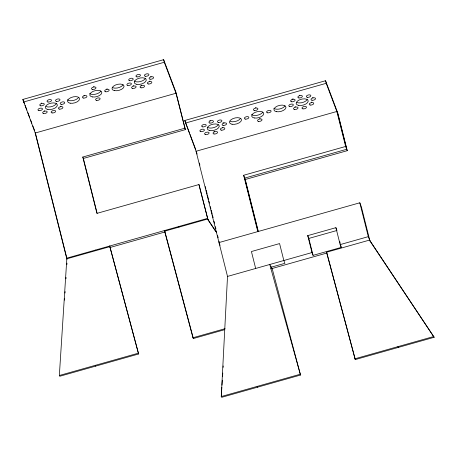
<?xml version="1.0" encoding="UTF-8"?>
<svg xmlns="http://www.w3.org/2000/svg" width="457" height="457" viewBox="0 0 457 457"><rect width="100%" height="100%" fill="white"/><g stroke="black" fill="none" stroke-linecap="round" stroke-linejoin="round"><path stroke-width="0.69" d="M345.652 146.457L243.65 175.271L245.249 179.498L347.246 150.684L345.652 146.457L336.86 111.479L196.059 151.256L227.512 276.422L221.262 396.545L221.634 397.333L300.517 375.048L272.138 268.493L269.756 264.489L300.517 375.048M138.602 353.992L109.691 246.032L138.602 353.992L59.718 376.277L59.347 375.494L66.825 258.811L35.212 133.021L176.008 93.245L185.331 129.634L83.334 158.448L82.803 157.037L184.799 128.223M64.597 300.152L64.688 298.729M65.054 293.034L65.145 291.612M65.962 278.804L66.054 277.382M66.876 264.574L66.968 263.152M221.856 387.296L221.262 396.545L300.146 374.26M221.993 385.16L222.313 380.184M222.542 376.625L222.765 373.066M223.13 367.377L223.222 365.954M35.743 134.427L22.85 99.443L163.646 59.667L175.888 92.068L185.331 129.634M23.501 102.031L164.297 62.255L176.539 94.65M197.127 154.072L184.765 120.494L325.561 80.723L337.803 113.119L347.246 150.684M185.416 123.082L326.212 83.311L337.923 114.296L346.714 149.279L244.718 178.093L258.182 231.67M215.881 231.653L207.998 219.823L198.955 184.548L96.953 213.362L82.803 157.037M198.955 184.548L207.998 219.823L207.467 218.412L66.665 258.188L67.019 259.125M66.825 258.811L109.851 246.654L110.223 247.443L164.971 231.973L193.351 338.528L224.77 329.651M434.15 337.295L369.542 240.085L326.515 252.241L355.266 359.579L434.15 337.295L369.913 240.873L361.401 207.01L359.808 202.788L219.006 242.558L220.068 245.38M307.738 235.629L335.901 227.672L336.963 230.482L308.801 238.434L307.738 235.629L311.994 252.555L313.056 255.366L341.219 247.414L340.539 244.701M227.512 276.422L311.994 252.555M335.901 227.672L340.157 244.604L368.313 236.646L369.913 240.873L369.542 240.085M271.344 267.156L284.9 263.323L283.837 260.513L279.581 243.581L251.419 251.539L255.674 268.47M270.773 268.882L326.886 253.029L355.266 359.579M59.347 375.494L138.231 353.21M216.692 232.642L207.627 219.034L164.6 231.191L164.971 231.973L164.44 230.574L192.98 337.746L225.078 328.674M354.895 358.796L433.779 336.512M397.921 346.64L398.293 347.429M326.515 252.241L326.886 253.029M257.12 386.416L257.491 387.205M192.98 337.746L193.351 338.528M95.205 365.366L95.576 366.148M340.157 244.604L341.219 247.414M184.765 120.494L189.512 133.056M190.009 134.381L195.756 149.588M22.85 99.443L24.347 103.408M25.101 105.396L26.849 110.023M27.848 112.668L29.596 117.295M30.596 119.94L31.841 123.247M32.841 125.892L34.595 130.519M178.778 226.512L178.944 227.14M95.347 250.082L95.507 250.704M359.808 202.788L368.313 236.646M325.561 80.723L326.212 83.311M339.688 241.319L340.197 243.347M308.801 238.434L313.056 255.366M245.249 179.498L258.365 231.705M243.65 175.271L257.805 231.602M199.383 163.063L199.903 165.137M205.296 186.582L205.816 188.655M206.164 190.043L207.204 194.191M207.552 195.573L208.598 199.726M208.946 201.109L209.466 203.182M210.334 206.644L210.854 208.718M211.203 210.1L212.248 214.253M212.596 215.635L213.116 217.709M213.985 221.171L214.504 223.245M215.378 226.701L215.898 228.774M217.635 235.692L218.155 237.771M219.029 241.227L219.549 243.301M163.646 59.667L164.297 62.255M83.334 158.448L97.141 213.396M35.252 132.49L67.019 258.902M41.781 103.111A2.314 1.16 -14.1 0 1 41.193 103.236M94.062 86.533A2.314 1.16 -14.1 0 1 93.502 86.733M149.907 81.072A2.314 1.16 -14.1 0 1 149.342 81.272M78.604 97.387A6.17 3.096 -14.1 0 1 73.234 100.483A6.17 3.096 -14.1 0 1 67.476 99.752M133.627 85.71A2.314 1.16 -14.1 0 1 133.033 85.836M100.837 91.103A6.17 3.096 -14.1 0 1 95.467 94.205A6.17 3.096 -14.1 0 1 89.709 93.474M145.297 78.547A6.17 3.096 -14.1 0 1 139.928 81.643A6.17 3.096 -14.1 0 1 134.169 80.912M123.064 84.825A6.17 3.096 -14.1 0 1 112.799 87.727M84.448 95.33A2.314 1.16 -14.1 0 1 83.86 95.456M151.141 76.49A2.314 1.16 -14.1 0 1 150.553 76.616M56.371 103.665A6.17 3.096 -14.1 0 1 46.106 106.567M60.981 106.19A2.314 1.16 -14.1 0 1 60.421 106.39M44.7 110.834A2.314 1.16 -14.1 0 1 44.112 110.96M107.241 88.852A2.314 1.16 -14.1 0 1 106.681 89.052M141.499 85.213A2.314 1.16 -14.1 0 1 140.922 85.259M240.519 118.437A6.17 3.096 -14.1 0 1 230.248 121.339M255.977 107.589A2.314 1.16 -14.1 0 1 255.417 107.789M293.183 98.843A2.314 1.16 -14.1 0 1 292.034 99.169M311.823 102.122A2.314 1.16 -14.1 0 1 311.257 102.322M295.542 106.767A2.314 1.16 -14.1 0 1 294.948 106.892M260.102 118.506A2.314 1.16 -14.1 0 1 259.542 118.706M262.752 112.159A6.17 3.096 -14.1 0 1 257.382 115.255A6.17 3.096 -14.1 0 1 251.624 114.524M307.213 99.597A6.17 3.096 -14.1 0 1 296.947 102.499M284.979 105.875A6.17 3.096 -14.1 0 1 279.615 108.977A6.17 3.096 -14.1 0 1 273.857 108.246M313.056 97.547A2.314 1.16 -14.1 0 1 312.468 97.672M299.878 95.227A2.314 1.16 -14.1 0 1 299.289 95.353M218.286 124.721A6.17 3.096 -14.1 0 1 212.922 127.817A6.17 3.096 -14.1 0 1 207.164 127.086M224.13 122.665A2.314 1.16 -14.1 0 1 222.965 122.83M222.896 127.246A2.314 1.16 -14.1 0 1 222.336 127.446M214.487 131.388A2.314 1.16 -14.1 0 1 213.91 131.433M210.363 120.471A2.314 1.16 -14.1 0 1 209.786 120.517M150.102 79.204A2.314 1.16 -14.1 0 0 153.632 77.661A2.314 1.16 -14.1 0 0 150.404 77.096A2.314 1.16 -14.1 0 0 150.102 79.204M40.742 105.824A2.314 1.16 -14.1 0 0 44.272 104.282A2.314 1.16 -14.1 0 0 41.044 103.716A2.314 1.16 -14.1 0 0 40.742 105.824M148.302 83.979A2.314 1.16 -14.1 0 0 151.838 82.443A2.314 1.16 -14.1 0 0 148.611 81.872A2.314 1.16 -14.1 0 0 148.302 83.979M92.457 89.446A2.314 1.16 -14.1 0 0 95.993 87.904A2.314 1.16 -14.1 0 0 92.765 87.338A2.314 1.16 -14.1 0 0 92.457 89.446M145.383 76.262A2.314 1.16 -14.1 0 0 148.919 74.725A2.314 1.16 -14.1 0 0 145.692 74.154A2.314 1.16 -14.1 0 0 145.383 76.262M129.662 80.706A2.314 1.16 -14.1 0 0 133.198 79.164A2.314 1.16 -14.1 0 0 129.971 78.598A2.314 1.16 -14.1 0 0 129.662 80.706M96.581 100.363A2.314 1.16 -14.1 0 0 100.117 98.821A2.314 1.16 -14.1 0 0 96.89 98.255A2.314 1.16 -14.1 0 0 96.581 100.363M141.047 87.801A2.314 1.16 -14.1 0 0 144.578 86.259A2.314 1.16 -14.1 0 0 141.35 85.693A2.314 1.16 -14.1 0 0 141.047 87.801M136.923 76.885A2.314 1.16 -14.1 0 0 140.453 75.342A2.314 1.16 -14.1 0 0 137.226 74.777A2.314 1.16 -14.1 0 0 136.923 76.885M47.922 109.491A6.17 3.096 -14.1 0 0 57.348 105.384A6.17 3.096 -14.1 0 0 48.739 103.87A6.17 3.096 -14.1 0 0 47.922 109.491M61.175 104.322A2.314 1.16 -14.1 0 0 64.705 102.785A2.314 1.16 -14.1 0 0 61.478 102.214A2.314 1.16 -14.1 0 0 61.175 104.322M59.376 109.103A2.314 1.16 -14.1 0 0 62.912 107.561A2.314 1.16 -14.1 0 0 59.684 106.995A2.314 1.16 -14.1 0 0 59.376 109.103M52.121 112.919A2.314 1.16 -14.1 0 0 55.657 111.382A2.314 1.16 -14.1 0 0 52.429 110.811A2.314 1.16 -14.1 0 0 52.121 112.919M43.655 113.542A2.314 1.16 -14.1 0 0 47.191 112.005A2.314 1.16 -14.1 0 0 43.963 111.434A2.314 1.16 -14.1 0 0 43.655 113.542M38.942 110.605A2.314 1.16 -14.1 0 0 42.478 109.063A2.314 1.16 -14.1 0 0 39.251 108.498A2.314 1.16 -14.1 0 0 38.942 110.605M47.996 102.008A2.314 1.16 -14.1 0 0 51.532 100.466A2.314 1.16 -14.1 0 0 48.305 99.9A2.314 1.16 -14.1 0 0 47.996 102.008M56.462 101.385A2.314 1.16 -14.1 0 0 59.993 99.843A2.314 1.16 -14.1 0 0 56.765 99.278A2.314 1.16 -14.1 0 0 56.462 101.385M70.155 103.208A6.17 3.096 -14.1 0 0 79.581 99.1A6.17 3.096 -14.1 0 0 70.972 97.587A6.17 3.096 -14.1 0 0 70.155 103.208M83.403 98.044A2.314 1.16 -14.1 0 0 86.939 96.501A2.314 1.16 -14.1 0 0 83.711 95.936A2.314 1.16 -14.1 0 0 83.403 98.044M92.388 96.93A6.17 3.096 -14.1 0 0 101.814 92.822A6.17 3.096 -14.1 0 0 93.205 91.309A6.17 3.096 -14.1 0 0 92.388 96.93M105.636 91.766A2.314 1.16 -14.1 0 0 109.172 90.223A2.314 1.16 -14.1 0 0 105.944 89.658A2.314 1.16 -14.1 0 0 105.636 91.766M132.581 88.424A2.314 1.16 -14.1 0 0 136.117 86.881A2.314 1.16 -14.1 0 0 132.89 86.316A2.314 1.16 -14.1 0 0 132.581 88.424M114.616 90.652A6.17 3.096 -14.1 0 0 124.041 86.544A6.17 3.096 -14.1 0 0 115.438 85.031A6.17 3.096 -14.1 0 0 114.616 90.652M136.849 84.368A6.17 3.096 -14.1 0 0 146.274 80.261A6.17 3.096 -14.1 0 0 137.666 78.747A6.17 3.096 -14.1 0 0 136.849 84.368M127.869 85.482A2.314 1.16 -14.1 0 0 131.405 83.945A2.314 1.16 -14.1 0 0 128.171 83.374A2.314 1.16 -14.1 0 0 127.869 85.482M232.07 124.264A6.17 3.096 -14.1 0 0 241.496 120.157A6.17 3.096 -14.1 0 0 232.887 118.643A6.17 3.096 -14.1 0 0 232.07 124.264M200.857 131.656A2.314 1.16 -14.1 0 0 204.393 130.114A2.314 1.16 -14.1 0 0 201.166 129.548A2.314 1.16 -14.1 0 0 200.857 131.656M202.657 126.875A2.314 1.16 -14.1 0 0 206.187 125.338A2.314 1.16 -14.1 0 0 202.959 124.767A2.314 1.16 -14.1 0 0 202.657 126.875M209.912 123.059A2.314 1.16 -14.1 0 0 213.448 121.516A2.314 1.16 -14.1 0 0 210.214 120.951A2.314 1.16 -14.1 0 0 209.912 123.059M218.377 122.436A2.314 1.16 -14.1 0 0 221.908 120.894A2.314 1.16 -14.1 0 0 218.68 120.328A2.314 1.16 -14.1 0 0 218.377 122.436M245.318 119.094A2.314 1.16 -14.1 0 0 248.854 117.558A2.314 1.16 -14.1 0 0 245.626 116.986A2.314 1.16 -14.1 0 0 245.318 119.094M310.217 105.036A2.314 1.16 -14.1 0 0 313.753 103.493A2.314 1.16 -14.1 0 0 310.526 102.928A2.314 1.16 -14.1 0 0 310.217 105.036M254.372 110.497A2.314 1.16 -14.1 0 0 257.908 108.96A2.314 1.16 -14.1 0 0 254.68 108.389A2.314 1.16 -14.1 0 0 254.372 110.497M307.298 97.318A2.314 1.16 -14.1 0 0 310.834 95.776A2.314 1.16 -14.1 0 0 307.607 95.21A2.314 1.16 -14.1 0 0 307.298 97.318M312.017 100.254A2.314 1.16 -14.1 0 0 315.547 98.718A2.314 1.16 -14.1 0 0 312.32 98.146A2.314 1.16 -14.1 0 0 312.017 100.254M291.577 101.757A2.314 1.16 -14.1 0 0 295.113 100.214A2.314 1.16 -14.1 0 0 291.886 99.649A2.314 1.16 -14.1 0 0 291.577 101.757M258.496 121.413A2.314 1.16 -14.1 0 0 262.032 119.877A2.314 1.16 -14.1 0 0 258.805 119.306A2.314 1.16 -14.1 0 0 258.496 121.413M302.962 108.852A2.314 1.16 -14.1 0 0 306.493 107.315A2.314 1.16 -14.1 0 0 303.265 106.744A2.314 1.16 -14.1 0 0 302.962 108.852M298.838 97.935A2.314 1.16 -14.1 0 0 302.368 96.398A2.314 1.16 -14.1 0 0 299.141 95.827A2.314 1.16 -14.1 0 0 298.838 97.935M209.837 130.542A6.17 3.096 -14.1 0 0 219.263 126.435A6.17 3.096 -14.1 0 0 210.654 124.921A6.17 3.096 -14.1 0 0 209.837 130.542M223.09 125.378A2.314 1.16 -14.1 0 0 226.621 123.836A2.314 1.16 -14.1 0 0 223.393 123.27A2.314 1.16 -14.1 0 0 223.09 125.378M221.291 130.154A2.314 1.16 -14.1 0 0 224.827 128.617A2.314 1.16 -14.1 0 0 221.599 128.046A2.314 1.16 -14.1 0 0 221.291 130.154M214.036 133.975A2.314 1.16 -14.1 0 0 217.572 132.433A2.314 1.16 -14.1 0 0 214.344 131.867A2.314 1.16 -14.1 0 0 214.036 133.975M205.57 134.598A2.314 1.16 -14.1 0 0 209.106 133.056A2.314 1.16 -14.1 0 0 205.879 132.49A2.314 1.16 -14.1 0 0 205.57 134.598M254.303 117.98A6.17 3.096 -14.1 0 0 263.729 113.879A6.17 3.096 -14.1 0 0 255.12 112.359A6.17 3.096 -14.1 0 0 254.303 117.98M267.551 112.816A2.314 1.16 -14.1 0 0 271.087 111.274A2.314 1.16 -14.1 0 0 267.859 110.708A2.314 1.16 -14.1 0 0 267.551 112.816M294.497 109.474A2.314 1.16 -14.1 0 0 298.033 107.938A2.314 1.16 -14.1 0 0 294.805 107.366A2.314 1.16 -14.1 0 0 294.497 109.474M276.531 111.702A6.17 3.096 -14.1 0 0 285.956 107.595A6.17 3.096 -14.1 0 0 277.348 106.081A6.17 3.096 -14.1 0 0 276.531 111.702M298.764 105.424A6.17 3.096 -14.1 0 0 308.189 101.317A6.17 3.096 -14.1 0 0 299.581 99.803A6.17 3.096 -14.1 0 0 298.764 105.424M289.784 106.538A2.314 1.16 -14.1 0 0 293.32 104.996A2.314 1.16 -14.1 0 0 290.086 104.43A2.314 1.16 -14.1 0 0 289.784 106.538"/></g></svg>
